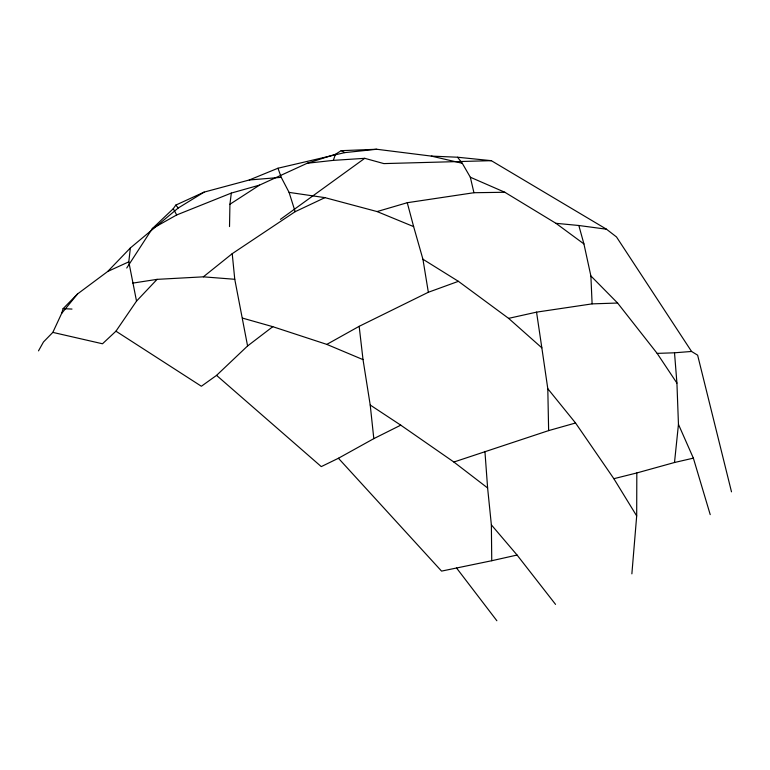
<?xml version="1.0" encoding="UTF-8"?>
<svg xmlns="http://www.w3.org/2000/svg" width="770" height="770" viewBox="0 0 770 770"><rect width="100%" height="100%" fill="white"/><g stroke="black" fill="none" stroke-linecap="round" stroke-linejoin="round"><path stroke-width="1.16" d="M631.872 573.852L636.684 515.919L636.819 472.953L674.501 462.5L693.366 458.15L710.219 514.62M229.518 226.573L229.932 204.262L231.318 193.077L259.557 185.108L307.249 163.24L335.47 154.279L341.197 150.67L376.694 149.255L431.306 156.098L457.553 157.224L491.327 160.67L606.49 229.21L616.491 236.939L691.556 351.457L697.63 355.172L731.5 491.838M674.501 462.5L678.457 424.376L676.926 383.104L674.51 352.795L657.147 353.382L617.598 303.034L590.879 275.939L583.929 243.936L578.828 225.495L555.93 223.31L504.841 192.269L470.326 177.225L462.269 163.278L457.553 157.224M38.5 350.86L43.476 341.967L52.832 332.39L102.497 343.776L115.952 331.187L136.521 301.108L128.792 261.848L130.361 247.959L178.236 208.006L204.146 192.105L249.268 179.988L277.98 168.226L344.767 152.624L376.694 149.255M52.832 332.39L61.648 313.409L63.111 308.655L77.568 293.928L107.742 271.454L130.361 247.959M307.249 163.24L333.314 160.372L335.47 154.279M126.732 268.037L152.287 228.651L173.269 208.709L175.801 205.099L204.146 192.105M61.648 313.409L77.568 293.928M136.521 301.108L157.099 279.356L203.357 276.834L234.763 279.289L247.584 345.961L216.562 375.375L201.374 386.251L115.952 331.187M203.357 276.834L232.222 253.677L295.16 211.683L324.93 197.64L377.088 211.567L413.634 226.611L422.932 259.24L428.341 292.263L359.167 326.326L326.807 344.392L272.792 326.682L242.55 318.116M247.584 345.961L272.792 326.682M280.424 219.363L364.749 158.322L383.864 163.596L491.327 160.67M229.932 204.262L259.557 185.108M152.287 228.651L176.686 214.955L231.318 193.077M338.434 458.256L373.816 438.64L400.766 425.165L453.867 462.029L487.612 487.959L491.366 524.861L491.751 560.724L441.557 571.109L338.434 458.256L321.273 466.61L216.562 375.375M107.742 271.454L128.792 261.848M428.341 292.263L458.4 281.329L508.604 318.366L541.839 347.838L547.797 388.725L548.635 430.603L453.867 462.029M377.088 211.567L407.263 202.712L473.945 192.721L504.841 192.269M548.635 430.603L575.556 423L613.854 478.69L636.684 515.919M613.854 478.69L636.819 472.953M491.751 560.724L517.074 555.045L555.545 604.383M508.604 318.366L536.546 312.139L592.111 303.871L617.598 303.034M132.806 283.11L157.099 279.356M249.268 179.988L281.223 177.331L289.087 192.394L295.16 211.683M674.51 352.795L691.556 351.457M333.314 160.372L364.749 158.322M63.111 308.655L71.995 309.068M578.828 225.495L606.49 229.21M289.087 192.394L324.93 197.64M431.306 156.098L462.269 163.278M326.807 344.392L363.026 359.628L370.216 405.02L373.816 438.64M341.197 150.67L344.767 152.624M422.932 259.24L458.4 281.329M370.216 405.02L400.766 425.165M555.93 223.31L583.929 243.936M491.366 524.861L517.074 555.045M175.801 205.099L178.236 208.006M547.797 388.725L575.556 423M456.572 568.029L496.862 620.745M657.147 353.382L676.926 383.104M173.269 208.709L176.686 214.955M678.457 424.376L693.366 458.15M277.98 168.226L281.223 177.331M407.263 202.712L413.634 226.611M470.326 177.225L473.945 192.721M536.546 312.139L541.839 347.838M359.167 326.326L363.026 359.628M232.222 253.677L234.763 279.289M484.927 451.413L487.612 487.959M590.879 275.939L592.111 303.871"/></g></svg>
